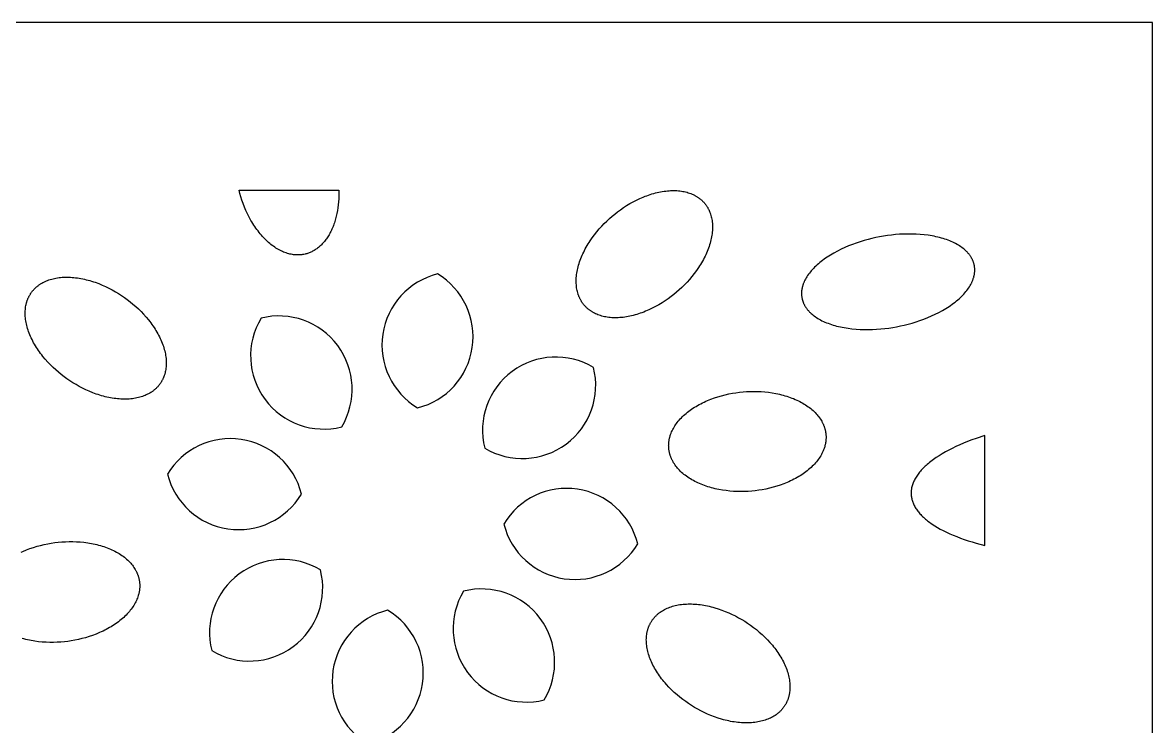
# Model space of a CAD drawing. Header units: millimetres. Extents: x 164 to 268, y 585 to 893.
# Drawn here: x 200.1 to 267.5, y 851.1 to 893.1 of the extents above; entities that cross this region are included whole.
import ezdxf

# ---------------------------------------------------------------- set-up
doc = ezdxf.new("R2010")
doc.units = ezdxf.units.MM
doc.layers.add('Layer 01', color=1, linetype='Continuous')

msp = doc.modelspace()

# ---------------------------------------------------------------- linework, layer by layer
at = {"layer": 'Layer 01'}
for points in [[(163.598, 584.625), (267.535, 584.625), (267.535, 893.108), (163.598, 893.108)], [(218.949, 883.108), (218.951, 882.931), (218.949, 882.753), (218.943, 882.576), (218.931, 882.399), (218.914, 882.224), (218.892, 882.05), (218.865, 881.879), (218.834, 881.71), (218.797, 881.544), (218.755, 881.382), (218.732, 881.302), (218.708, 881.224), (218.683, 881.146), (218.656, 881.07), (218.628, 880.995), (218.6, 880.921), (218.57, 880.848), (218.539, 880.776), (218.507, 880.706), (218.474, 880.638), (218.439, 880.57), (218.404, 880.505), (218.368, 880.44), (218.331, 880.378), (218.293, 880.317), (218.254, 880.257), (218.214, 880.199), (218.173, 880.143), (218.131, 880.088), (218.089, 880.035), (218.046, 879.984), (218.002, 879.935), (217.958, 879.887), (217.913, 879.841), (217.867, 879.796), (217.821, 879.754), (217.774, 879.713), (217.727, 879.674), (217.679, 879.637), (217.631, 879.601), (217.582, 879.567), (217.533, 879.535), (217.484, 879.505), (217.434, 879.476), (217.385, 879.449), (217.334, 879.424), (217.284, 879.4), (217.234, 879.378), (217.183, 879.358), (217.133, 879.339), (217.082, 879.322), (217.031, 879.306), (216.98, 879.292), (216.93, 879.28), (216.866, 879.266), (216.834, 879.26), (216.801, 879.255), (216.769, 879.25), (216.736, 879.245), (216.702, 879.241), (216.669, 879.238), (216.635, 879.235), (216.601, 879.233), (216.567, 879.232), (216.532, 879.231), (216.498, 879.231), (216.463, 879.231), (216.428, 879.232), (216.392, 879.233), (216.357, 879.236), (216.321, 879.239), (216.249, 879.246), (216.177, 879.256), (216.103, 879.269), (216.03, 879.285), (215.955, 879.303), (215.88, 879.325), (215.805, 879.349), (215.729, 879.376), (215.653, 879.405), (215.577, 879.438), (215.501, 879.473), (215.424, 879.512), (215.348, 879.553), (215.272, 879.597), (215.195, 879.644), (215.12, 879.693), (215.044, 879.746), (214.969, 879.801), (214.894, 879.859), (214.819, 879.92), (214.746, 879.983), (214.673, 880.049), (214.6, 880.117), (214.529, 880.188), (214.458, 880.262), (214.388, 880.337), (214.32, 880.415), (214.252, 880.495), (214.186, 880.577), (214.121, 880.661), (214.057, 880.747), (213.994, 880.834), (213.933, 880.924), (213.873, 881.015), (213.814, 881.107), (213.757, 881.201), (213.702, 881.296), (213.596, 881.49), (213.496, 881.687), (213.403, 881.887), (213.317, 882.09), (213.238, 882.294), (213.165, 882.498), (213.1, 882.703), (213.041, 882.906), (212.988, 883.108)], [(233.608, 876.223), (233.587, 876.248), (233.566, 876.274), (233.546, 876.3), (233.526, 876.327), (233.506, 876.354), (233.487, 876.382), (233.468, 876.41), (233.449, 876.439), (233.431, 876.468), (233.414, 876.498), (233.396, 876.528), (233.38, 876.559), (233.363, 876.59), (233.347, 876.621), (233.332, 876.654), (233.317, 876.686), (233.303, 876.719), (233.289, 876.753), (233.275, 876.787), (233.262, 876.821), (233.25, 876.856), (233.238, 876.892), (233.216, 876.964), (233.196, 877.038), (233.178, 877.114), (233.163, 877.192), (233.15, 877.271), (233.14, 877.352), (233.132, 877.435), (233.126, 877.519), (233.123, 877.604), (233.123, 877.691), (233.125, 877.78), (233.13, 877.869), (233.138, 877.96), (233.148, 878.052), (233.161, 878.145), (233.177, 878.239), (233.195, 878.333), (233.216, 878.429), (233.24, 878.525), (233.266, 878.622), (233.295, 878.719), (233.327, 878.816), (233.361, 878.914), (233.398, 879.012), (233.437, 879.11), (233.479, 879.208), (233.523, 879.306), (233.57, 879.404), (233.618, 879.501), (233.669, 879.598), (233.723, 879.695), (233.778, 879.79), (233.835, 879.886), (233.894, 879.98), (233.955, 880.074), (234.082, 880.258), (234.215, 880.438), (234.354, 880.613), (234.498, 880.783), (234.646, 880.948), (234.798, 881.106), (234.952, 881.257), (235.109, 881.403), (235.267, 881.541), (235.429, 881.675), (235.597, 881.806), (235.771, 881.934), (235.952, 882.059), (236.137, 882.179), (236.328, 882.293), (236.523, 882.403), (236.722, 882.506), (236.925, 882.602), (237.027, 882.647), (237.13, 882.69), (237.233, 882.731), (237.336, 882.77), (237.44, 882.807), (237.544, 882.842), (237.648, 882.875), (237.752, 882.905), (237.855, 882.933), (237.959, 882.959), (238.062, 882.982), (238.164, 883.002), (238.266, 883.02), (238.368, 883.036), (238.468, 883.049), (238.568, 883.06), (238.667, 883.068), (238.764, 883.074), (238.861, 883.077), (238.956, 883.077), (239.049, 883.075), (239.142, 883.071), (239.233, 883.064), (239.322, 883.054), (239.409, 883.042), (239.495, 883.028), (239.579, 883.011), (239.661, 882.993), (239.742, 882.971), (239.82, 882.948), (239.896, 882.923), (239.97, 882.895), (240.042, 882.866), (240.112, 882.834), (240.18, 882.801), (240.213, 882.783), (240.246, 882.766), (240.278, 882.747), (240.309, 882.729), (240.34, 882.709), (240.371, 882.69), (240.401, 882.67), (240.43, 882.65), (240.458, 882.629), (240.487, 882.608), (240.514, 882.586), (240.541, 882.565), (240.568, 882.542), (240.594, 882.52), (240.619, 882.497), (240.644, 882.474), (240.668, 882.45), (240.692, 882.427), (240.715, 882.403), (240.738, 882.378), (240.76, 882.354), (240.781, 882.329), (240.803, 882.304), (240.823, 882.278), (240.844, 882.252), (240.864, 882.225), (240.883, 882.198), (240.903, 882.17), (240.922, 882.142), (240.94, 882.113), (240.958, 882.084), (240.976, 882.054), (240.993, 882.024), (241.01, 881.993), (241.026, 881.962), (241.042, 881.93), (241.057, 881.898), (241.072, 881.866), (241.087, 881.833), (241.101, 881.799), (241.114, 881.765), (241.127, 881.73), (241.139, 881.695), (241.151, 881.66), (241.173, 881.588), (241.193, 881.514), (241.211, 881.438), (241.226, 881.36), (241.239, 881.281), (241.25, 881.2), (241.258, 881.117), (241.263, 881.033), (241.266, 880.947), (241.266, 880.86), (241.264, 880.772), (241.259, 880.683), (241.252, 880.592), (241.241, 880.5), (241.228, 880.407), (241.213, 880.313), (241.194, 880.218), (241.173, 880.123), (241.15, 880.027), (241.123, 879.93), (241.094, 879.833), (241.062, 879.736), (241.028, 879.638), (240.991, 879.54), (240.952, 879.442), (240.91, 879.344), (240.866, 879.246), (240.82, 879.148), (240.771, 879.051), (240.72, 878.954), (240.667, 878.857), (240.612, 878.761), (240.554, 878.666), (240.495, 878.572), (240.434, 878.478), (240.307, 878.294), (240.174, 878.114), (240.035, 877.938), (239.891, 877.769), (239.743, 877.604), (239.591, 877.446), (239.437, 877.294), (239.28, 877.149), (239.123, 877.011), (238.961, 876.877), (238.792, 876.746), (238.618, 876.618), (238.438, 876.493), (238.252, 876.373), (238.061, 876.258), (237.866, 876.149), (237.667, 876.046), (237.465, 875.95), (237.362, 875.905), (237.26, 875.862), (237.157, 875.821), (237.053, 875.781), (236.949, 875.744), (236.846, 875.71), (236.742, 875.677), (236.638, 875.647), (236.534, 875.619), (236.431, 875.593), (236.328, 875.57), (236.225, 875.55), (236.123, 875.531), (236.022, 875.516), (235.921, 875.503), (235.822, 875.492), (235.723, 875.484), (235.625, 875.478), (235.529, 875.475), (235.434, 875.475), (235.34, 875.477), (235.248, 875.481), (235.157, 875.488), (235.068, 875.498), (234.98, 875.51), (234.894, 875.524), (234.81, 875.54), (234.728, 875.559), (234.648, 875.58), (234.569, 875.604), (234.493, 875.629), (234.419, 875.657), (234.347, 875.686), (234.277, 875.718), (234.209, 875.751), (234.176, 875.768), (234.143, 875.786), (234.111, 875.805), (234.08, 875.823), (234.049, 875.842), (234.019, 875.862), (233.989, 875.882), (233.96, 875.902), (233.931, 875.923), (233.903, 875.944), (233.875, 875.965), (233.848, 875.987), (233.822, 876.009), (233.796, 876.032), (233.77, 876.055), (233.746, 876.078), (233.721, 876.101), (233.698, 876.125), (233.674, 876.149), (233.652, 876.174), (233.63, 876.198)], [(246.603, 876.659), (246.609, 876.629), (246.616, 876.6), (246.623, 876.57), (246.631, 876.54), (246.639, 876.51), (246.649, 876.481), (246.659, 876.451), (246.669, 876.422), (246.681, 876.392), (246.693, 876.362), (246.706, 876.333), (246.719, 876.304), (246.734, 876.274), (246.749, 876.245), (246.764, 876.216), (246.781, 876.187), (246.798, 876.158), (246.816, 876.129), (246.835, 876.1), (246.855, 876.071), (246.875, 876.042), (246.896, 876.014), (246.918, 875.986), (246.941, 875.958), (246.964, 875.93), (246.989, 875.902), (247.014, 875.874), (247.039, 875.847), (247.066, 875.819), (247.093, 875.792), (247.122, 875.765), (247.15, 875.739), (247.211, 875.686), (247.274, 875.634), (247.341, 875.584), (247.41, 875.534), (247.483, 875.486), (247.558, 875.438), (247.637, 875.392), (247.719, 875.348), (247.803, 875.304), (247.89, 875.263), (247.98, 875.222), (248.073, 875.183), (248.168, 875.146), (248.266, 875.11), (248.366, 875.076), (248.468, 875.044), (248.573, 875.014), (248.679, 874.985), (248.788, 874.958), (248.899, 874.933), (249.011, 874.909), (249.125, 874.888), (249.24, 874.868), (249.357, 874.85), (249.594, 874.82), (249.836, 874.798), (250.08, 874.782), (250.326, 874.775), (250.573, 874.774), (250.821, 874.78), (251.067, 874.792), (251.311, 874.811), (251.553, 874.836), (251.792, 874.866), (252.027, 874.902), (252.257, 874.942), (252.486, 874.988), (252.717, 875.04), (252.951, 875.099), (253.185, 875.163), (253.42, 875.235), (253.654, 875.312), (253.887, 875.397), (254.117, 875.487), (254.343, 875.584), (254.565, 875.687), (254.782, 875.796), (254.992, 875.91), (255.094, 875.969), (255.195, 876.029), (255.293, 876.09), (255.389, 876.153), (255.483, 876.216), (255.574, 876.281), (255.663, 876.347), (255.75, 876.413), (255.833, 876.48), (255.914, 876.548), (255.992, 876.617), (256.067, 876.686), (256.14, 876.756), (256.209, 876.826), (256.275, 876.897), (256.338, 876.968), (256.398, 877.039), (256.454, 877.111), (256.507, 877.182), (256.557, 877.254), (256.604, 877.325), (256.648, 877.397), (256.688, 877.468), (256.725, 877.539), (256.742, 877.574), (256.759, 877.609), (256.775, 877.645), (256.789, 877.68), (256.804, 877.715), (256.817, 877.749), (256.829, 877.784), (256.841, 877.819), (256.852, 877.853), (256.862, 877.888), (256.871, 877.922), (256.88, 877.956), (256.888, 877.99), (256.895, 878.023), (256.901, 878.057), (256.907, 878.09), (256.912, 878.123), (256.916, 878.156), (256.919, 878.189), (256.922, 878.222), (256.924, 878.254), (256.925, 878.286), (256.926, 878.318), (256.925, 878.35), (256.925, 878.381), (256.923, 878.412), (256.921, 878.443), (256.918, 878.474), (256.915, 878.505), (256.911, 878.535), (256.906, 878.565), (256.901, 878.595), (256.895, 878.625), (256.888, 878.654), (256.881, 878.684), (256.873, 878.714), (256.865, 878.743), (256.855, 878.773), (256.845, 878.803), (256.835, 878.832), (256.823, 878.862), (256.811, 878.891), (256.798, 878.921), (256.785, 878.95), (256.77, 878.98), (256.755, 879.009), (256.74, 879.038), (256.723, 879.067), (256.706, 879.096), (256.688, 879.125), (256.669, 879.154), (256.649, 879.183), (256.629, 879.211), (256.608, 879.24), (256.586, 879.268), (256.563, 879.296), (256.54, 879.324), (256.516, 879.352), (256.491, 879.38), (256.465, 879.407), (256.438, 879.434), (256.411, 879.461), (256.383, 879.488), (256.354, 879.515), (256.293, 879.568), (256.23, 879.619), (256.163, 879.67), (256.094, 879.72), (256.021, 879.768), (255.946, 879.815), (255.867, 879.861), (255.785, 879.906), (255.701, 879.949), (255.614, 879.991), (255.524, 880.032), (255.431, 880.07), (255.336, 880.108), (255.238, 880.143), (255.138, 880.177), (255.036, 880.21), (254.931, 880.24), (254.825, 880.269), (254.716, 880.296), (254.606, 880.321), (254.493, 880.344), (254.379, 880.366), (254.264, 880.386), (254.147, 880.403), (253.91, 880.433), (253.669, 880.456), (253.424, 880.471), (253.178, 880.479), (252.931, 880.48), (252.684, 880.474), (252.437, 880.462), (252.193, 880.443), (251.951, 880.418), (251.712, 880.387), (251.477, 880.352), (251.247, 880.311), (251.018, 880.266), (250.787, 880.214), (250.553, 880.155), (250.319, 880.09), (250.084, 880.019), (249.85, 879.941), (249.618, 879.857), (249.388, 879.767), (249.161, 879.67), (248.939, 879.567), (248.722, 879.458), (248.512, 879.344), (248.41, 879.285), (248.309, 879.225), (248.211, 879.163), (248.115, 879.101), (248.021, 879.037), (247.93, 878.973), (247.841, 878.907), (247.754, 878.841), (247.671, 878.773), (247.59, 878.705), (247.512, 878.637), (247.437, 878.567), (247.364, 878.498), (247.295, 878.427), (247.229, 878.357), (247.166, 878.286), (247.107, 878.214), (247.05, 878.143), (246.997, 878.072), (246.947, 878), (246.9, 877.929), (246.856, 877.857), (246.816, 877.786), (246.779, 877.715), (246.762, 877.68), (246.745, 877.644), (246.729, 877.609), (246.715, 877.574), (246.701, 877.539), (246.687, 877.504), (246.675, 877.47), (246.663, 877.435), (246.652, 877.4), (246.642, 877.366), (246.633, 877.332), (246.624, 877.298), (246.616, 877.264), (246.609, 877.23), (246.603, 877.197), (246.597, 877.164), (246.592, 877.13), (246.588, 877.097), (246.585, 877.065), (246.582, 877.032), (246.58, 877), (246.579, 876.968), (246.579, 876.936), (246.579, 876.904), (246.579, 876.873), (246.581, 876.841), (246.583, 876.81), (246.586, 876.78), (246.589, 876.749), (246.593, 876.719), (246.598, 876.689)], [(208.277, 871.542), (208.258, 871.515), (208.238, 871.489), (208.217, 871.463), (208.196, 871.437), (208.175, 871.411), (208.153, 871.385), (208.13, 871.36), (208.107, 871.335), (208.083, 871.31), (208.059, 871.286), (208.034, 871.261), (208.008, 871.238), (207.982, 871.214), (207.956, 871.191), (207.928, 871.168), (207.9, 871.145), (207.872, 871.123), (207.843, 871.101), (207.813, 871.08), (207.783, 871.059), (207.752, 871.038), (207.721, 871.018), (207.656, 870.978), (207.589, 870.941), (207.52, 870.905), (207.449, 870.871), (207.375, 870.839), (207.299, 870.808), (207.221, 870.78), (207.141, 870.754), (207.059, 870.73), (206.975, 870.708), (206.889, 870.688), (206.801, 870.671), (206.711, 870.655), (206.619, 870.642), (206.526, 870.632), (206.431, 870.624), (206.335, 870.618), (206.237, 870.615), (206.138, 870.614), (206.038, 870.616), (205.937, 870.62), (205.834, 870.626), (205.731, 870.635), (205.627, 870.646), (205.522, 870.66), (205.417, 870.676), (205.311, 870.695), (205.205, 870.715), (205.099, 870.738), (204.992, 870.764), (204.886, 870.791), (204.779, 870.821), (204.672, 870.853), (204.566, 870.886), (204.461, 870.922), (204.25, 870.999), (204.043, 871.084), (203.839, 871.175), (203.638, 871.272), (203.442, 871.375), (203.252, 871.483), (203.066, 871.594), (202.887, 871.71), (202.714, 871.829), (202.544, 871.952), (202.375, 872.083), (202.207, 872.22), (202.042, 872.364), (201.88, 872.514), (201.721, 872.67), (201.567, 872.832), (201.418, 872.999), (201.274, 873.171), (201.205, 873.259), (201.138, 873.348), (201.072, 873.437), (201.009, 873.528), (200.947, 873.619), (200.888, 873.711), (200.83, 873.804), (200.775, 873.897), (200.722, 873.99), (200.672, 874.084), (200.624, 874.178), (200.578, 874.273), (200.536, 874.367), (200.495, 874.461), (200.457, 874.555), (200.422, 874.649), (200.39, 874.743), (200.36, 874.836), (200.334, 874.929), (200.31, 875.021), (200.288, 875.112), (200.27, 875.202), (200.254, 875.292), (200.241, 875.381), (200.231, 875.469), (200.223, 875.555), (200.218, 875.641), (200.216, 875.725), (200.217, 875.808), (200.22, 875.89), (200.226, 875.97), (200.234, 876.049), (200.244, 876.126), (200.258, 876.201), (200.273, 876.275), (200.282, 876.312), (200.291, 876.348), (200.301, 876.383), (200.311, 876.418), (200.322, 876.453), (200.333, 876.487), (200.345, 876.521), (200.358, 876.555), (200.37, 876.588), (200.384, 876.62), (200.398, 876.652), (200.412, 876.684), (200.427, 876.715), (200.443, 876.746), (200.458, 876.776), (200.475, 876.806), (200.491, 876.835), (200.508, 876.864), (200.526, 876.892), (200.544, 876.92), (200.562, 876.948), (200.581, 876.975), (200.6, 877.002), (200.62, 877.028), (200.64, 877.054), (200.661, 877.081), (200.683, 877.106), (200.705, 877.132), (200.728, 877.157), (200.751, 877.182), (200.775, 877.207), (200.799, 877.231), (200.824, 877.256), (200.849, 877.279), (200.876, 877.303), (200.902, 877.326), (200.93, 877.349), (200.957, 877.372), (200.986, 877.394), (201.015, 877.416), (201.045, 877.437), (201.075, 877.458), (201.106, 877.479), (201.137, 877.499), (201.202, 877.539), (201.268, 877.576), (201.338, 877.612), (201.409, 877.646), (201.483, 877.679), (201.558, 877.709), (201.636, 877.737), (201.717, 877.763), (201.799, 877.787), (201.883, 877.809), (201.969, 877.829), (202.057, 877.847), (202.147, 877.862), (202.238, 877.875), (202.332, 877.885), (202.427, 877.893), (202.523, 877.899), (202.62, 877.902), (202.719, 877.903), (202.82, 877.901), (202.921, 877.897), (203.023, 877.891), (203.127, 877.882), (203.231, 877.871), (203.335, 877.857), (203.441, 877.841), (203.546, 877.823), (203.653, 877.802), (203.759, 877.779), (203.866, 877.753), (203.972, 877.726), (204.079, 877.696), (204.185, 877.665), (204.291, 877.631), (204.397, 877.595), (204.607, 877.518), (204.815, 877.433), (205.019, 877.342), (205.22, 877.245), (205.415, 877.142), (205.606, 877.034), (205.792, 876.923), (205.971, 876.807), (206.144, 876.688), (206.314, 876.565), (206.483, 876.434), (206.65, 876.297), (206.816, 876.154), (206.978, 876.003), (207.137, 875.847), (207.291, 875.685), (207.44, 875.518), (207.583, 875.346), (207.652, 875.258), (207.72, 875.169), (207.785, 875.08), (207.849, 874.989), (207.911, 874.898), (207.97, 874.806), (208.028, 874.713), (208.083, 874.62), (208.135, 874.527), (208.186, 874.433), (208.234, 874.339), (208.279, 874.245), (208.322, 874.15), (208.363, 874.056), (208.4, 873.962), (208.435, 873.868), (208.468, 873.774), (208.497, 873.681), (208.524, 873.589), (208.548, 873.497), (208.57, 873.405), (208.588, 873.315), (208.604, 873.225), (208.617, 873.136), (208.627, 873.048), (208.635, 872.962), (208.64, 872.876), (208.642, 872.792), (208.641, 872.709), (208.638, 872.627), (208.632, 872.547), (208.624, 872.468), (208.613, 872.391), (208.6, 872.316), (208.585, 872.242), (208.576, 872.205), (208.567, 872.169), (208.557, 872.134), (208.547, 872.099), (208.536, 872.064), (208.525, 872.03), (208.513, 871.996), (208.5, 871.962), (208.487, 871.93), (208.474, 871.897), (208.46, 871.865), (208.446, 871.833), (208.431, 871.802), (208.415, 871.772), (208.399, 871.741), (208.383, 871.711), (208.367, 871.682), (208.349, 871.653), (208.332, 871.625), (208.314, 871.597), (208.295, 871.569)], [(238.653, 867.68), (238.651, 867.713), (238.649, 867.746), (238.647, 867.779), (238.647, 867.812), (238.646, 867.846), (238.647, 867.88), (238.648, 867.914), (238.649, 867.948), (238.651, 867.982), (238.654, 868.016), (238.658, 868.051), (238.662, 868.086), (238.667, 868.121), (238.672, 868.156), (238.678, 868.191), (238.685, 868.226), (238.692, 868.261), (238.7, 868.297), (238.709, 868.332), (238.719, 868.368), (238.729, 868.403), (238.74, 868.439), (238.764, 868.511), (238.79, 868.583), (238.82, 868.655), (238.853, 868.727), (238.888, 868.799), (238.926, 868.871), (238.968, 868.943), (239.012, 869.015), (239.059, 869.086), (239.109, 869.157), (239.162, 869.228), (239.218, 869.298), (239.277, 869.368), (239.339, 869.437), (239.403, 869.505), (239.471, 869.572), (239.54, 869.639), (239.613, 869.704), (239.688, 869.769), (239.766, 869.832), (239.846, 869.895), (239.928, 869.956), (240.012, 870.016), (240.099, 870.074), (240.188, 870.131), (240.279, 870.187), (240.372, 870.241), (240.466, 870.294), (240.562, 870.345), (240.66, 870.394), (240.759, 870.442), (240.86, 870.488), (240.962, 870.533), (241.065, 870.575), (241.168, 870.616), (241.379, 870.693), (241.592, 870.762), (241.807, 870.824), (242.023, 870.879), (242.238, 870.927), (242.454, 870.968), (242.667, 871.002), (242.879, 871.03), (243.088, 871.051), (243.297, 871.066), (243.511, 871.076), (243.727, 871.079), (243.946, 871.076), (244.167, 871.066), (244.389, 871.049), (244.611, 871.025), (244.833, 870.993), (245.054, 870.954), (245.163, 870.932), (245.272, 870.908), (245.38, 870.881), (245.487, 870.853), (245.593, 870.823), (245.698, 870.792), (245.801, 870.758), (245.903, 870.722), (246.004, 870.685), (246.103, 870.646), (246.201, 870.605), (246.296, 870.562), (246.39, 870.518), (246.481, 870.472), (246.571, 870.424), (246.658, 870.375), (246.743, 870.325), (246.826, 870.273), (246.906, 870.219), (246.984, 870.164), (247.06, 870.108), (247.132, 870.051), (247.202, 869.993), (247.269, 869.933), (247.334, 869.873), (247.395, 869.812), (247.454, 869.749), (247.51, 869.686), (247.563, 869.623), (247.614, 869.558), (247.661, 869.493), (247.706, 869.428), (247.747, 869.362), (247.786, 869.296), (247.822, 869.229), (247.839, 869.196), (247.855, 869.163), (247.87, 869.129), (247.885, 869.096), (247.899, 869.062), (247.913, 869.029), (247.926, 868.995), (247.938, 868.962), (247.949, 868.928), (247.96, 868.895), (247.97, 868.861), (247.979, 868.828), (247.988, 868.794), (247.996, 868.761), (248.003, 868.728), (248.01, 868.694), (248.016, 868.661), (248.022, 868.628), (248.027, 868.595), (248.031, 868.562), (248.035, 868.529), (248.038, 868.496), (248.041, 868.463), (248.043, 868.43), (248.044, 868.397), (248.045, 868.364), (248.045, 868.33), (248.045, 868.296), (248.044, 868.262), (248.042, 868.228), (248.04, 868.194), (248.037, 868.16), (248.034, 868.125), (248.03, 868.09), (248.025, 868.056), (248.019, 868.021), (248.013, 867.986), (248.007, 867.95), (247.999, 867.915), (247.991, 867.88), (247.982, 867.844), (247.973, 867.808), (247.963, 867.773), (247.952, 867.737), (247.928, 867.665), (247.901, 867.593), (247.871, 867.521), (247.839, 867.449), (247.803, 867.377), (247.765, 867.305), (247.724, 867.233), (247.679, 867.161), (247.632, 867.09), (247.582, 867.019), (247.529, 866.948), (247.473, 866.878), (247.414, 866.808), (247.353, 866.739), (247.288, 866.671), (247.221, 866.604), (247.151, 866.537), (247.079, 866.472), (247.004, 866.407), (246.926, 866.344), (246.846, 866.281), (246.764, 866.22), (246.679, 866.161), (246.592, 866.102), (246.503, 866.045), (246.413, 865.989), (246.32, 865.935), (246.225, 865.882), (246.129, 865.831), (246.031, 865.782), (245.932, 865.734), (245.832, 865.688), (245.73, 865.643), (245.627, 865.601), (245.523, 865.56), (245.313, 865.483), (245.1, 865.414), (244.885, 865.352), (244.669, 865.297), (244.453, 865.249), (244.238, 865.208), (244.024, 865.174), (243.812, 865.146), (243.604, 865.125), (243.394, 865.11), (243.181, 865.1), (242.964, 865.097), (242.745, 865.1), (242.525, 865.11), (242.302, 865.127), (242.08, 865.151), (241.858, 865.183), (241.638, 865.222), (241.528, 865.244), (241.42, 865.268), (241.312, 865.295), (241.205, 865.323), (241.099, 865.353), (240.994, 865.385), (240.89, 865.418), (240.788, 865.454), (240.687, 865.491), (240.588, 865.53), (240.491, 865.571), (240.395, 865.614), (240.302, 865.658), (240.21, 865.704), (240.121, 865.752), (240.033, 865.801), (239.948, 865.851), (239.865, 865.904), (239.785, 865.957), (239.707, 866.012), (239.632, 866.068), (239.559, 866.125), (239.489, 866.183), (239.422, 866.243), (239.358, 866.303), (239.296, 866.365), (239.237, 866.427), (239.181, 866.49), (239.128, 866.553), (239.078, 866.618), (239.03, 866.683), (238.986, 866.748), (238.944, 866.814), (238.906, 866.88), (238.87, 866.947), (238.853, 866.98), (238.837, 867.014), (238.821, 867.047), (238.806, 867.08), (238.792, 867.114), (238.779, 867.147), (238.766, 867.181), (238.754, 867.215), (238.743, 867.248), (238.732, 867.282), (238.722, 867.315), (238.712, 867.348), (238.704, 867.382), (238.696, 867.415), (238.688, 867.449), (238.681, 867.482), (238.675, 867.515), (238.67, 867.548), (238.665, 867.581), (238.66, 867.614), (238.657, 867.647)], [(257.535, 868.452), (257.005, 868.273), (256.749, 868.18), (256.501, 868.084), (256.259, 867.986), (256.026, 867.885), (255.8, 867.782), (255.582, 867.677), (255.373, 867.569), (255.172, 867.461), (254.98, 867.35), (254.798, 867.238), (254.625, 867.125), (254.461, 867.011), (254.307, 866.896), (254.233, 866.838), (254.162, 866.78), (254.093, 866.721), (254.027, 866.663), (253.963, 866.604), (253.902, 866.546), (253.843, 866.487), (253.786, 866.429), (253.732, 866.37), (253.68, 866.311), (253.631, 866.252), (253.584, 866.194), (253.54, 866.135), (253.497, 866.076), (253.458, 866.018), (253.42, 865.96), (253.385, 865.901), (253.352, 865.843), (253.322, 865.785), (253.294, 865.727), (253.268, 865.67), (253.244, 865.612), (253.223, 865.555), (253.203, 865.498), (253.186, 865.441), (253.171, 865.385), (253.158, 865.329), (253.153, 865.301), (253.148, 865.273), (253.143, 865.245), (253.139, 865.217), (253.135, 865.19), (253.132, 865.162), (253.13, 865.134), (253.128, 865.107), (253.126, 865.08), (253.125, 865.052), (253.125, 865.025), (253.125, 864.998), (253.125, 864.971), (253.126, 864.944), (253.129, 864.892), (253.134, 864.84), (253.141, 864.787), (253.149, 864.734), (253.16, 864.681), (253.172, 864.628), (253.187, 864.575), (253.203, 864.522), (253.221, 864.469), (253.242, 864.415), (253.264, 864.362), (253.289, 864.308), (253.315, 864.255), (253.344, 864.201), (253.375, 864.148), (253.408, 864.094), (253.443, 864.041), (253.48, 863.987), (253.52, 863.934), (253.561, 863.88), (253.605, 863.827), (253.652, 863.774), (253.7, 863.721), (253.751, 863.668), (253.803, 863.615), (253.858, 863.563), (253.916, 863.511), (253.976, 863.458), (254.037, 863.407), (254.102, 863.355), (254.168, 863.304), (254.237, 863.253), (254.308, 863.202), (254.381, 863.151), (254.534, 863.052), (254.696, 862.953), (254.867, 862.857), (255.046, 862.762), (255.234, 862.669), (255.431, 862.579), (255.635, 862.49), (255.848, 862.404), (256.068, 862.32), (256.296, 862.239), (256.53, 862.161), (256.772, 862.086), (257.02, 862.013), (257.535, 861.877)], [(237.615, 857.341), (237.633, 857.368), (237.652, 857.396), (237.67, 857.423), (237.69, 857.45), (237.71, 857.477), (237.731, 857.504), (237.752, 857.531), (237.774, 857.557), (237.796, 857.583), (237.819, 857.608), (237.843, 857.634), (237.867, 857.659), (237.892, 857.684), (237.918, 857.709), (237.944, 857.733), (237.97, 857.757), (237.998, 857.781), (238.025, 857.804), (238.054, 857.827), (238.083, 857.85), (238.113, 857.872), (238.143, 857.894), (238.205, 857.936), (238.27, 857.978), (238.337, 858.017), (238.407, 858.055), (238.479, 858.091), (238.553, 858.125), (238.629, 858.158), (238.708, 858.188), (238.789, 858.216), (238.871, 858.243), (238.956, 858.267), (239.043, 858.289), (239.132, 858.309), (239.223, 858.327), (239.316, 858.342), (239.41, 858.355), (239.506, 858.366), (239.603, 858.374), (239.702, 858.381), (239.802, 858.384), (239.903, 858.386), (240.006, 858.384), (240.109, 858.381), (240.214, 858.375), (240.319, 858.367), (240.425, 858.357), (240.532, 858.344), (240.639, 858.329), (240.747, 858.311), (240.854, 858.292), (240.962, 858.27), (241.07, 858.246), (241.178, 858.22), (241.286, 858.192), (241.394, 858.161), (241.607, 858.095), (241.819, 858.022), (242.028, 857.942), (242.233, 857.855), (242.434, 857.763), (242.63, 857.666), (242.821, 857.564), (243.007, 857.458), (243.186, 857.348), (243.362, 857.234), (243.538, 857.113), (243.712, 856.984), (243.885, 856.85), (244.055, 856.708), (244.221, 856.561), (244.384, 856.407), (244.542, 856.248), (244.694, 856.084), (244.768, 856), (244.84, 855.915), (244.91, 855.828), (244.978, 855.741), (245.044, 855.654), (245.109, 855.565), (245.171, 855.475), (245.231, 855.385), (245.288, 855.295), (245.344, 855.204), (245.397, 855.112), (245.447, 855.021), (245.495, 854.929), (245.54, 854.837), (245.583, 854.745), (245.623, 854.653), (245.66, 854.561), (245.694, 854.47), (245.726, 854.378), (245.755, 854.288), (245.781, 854.198), (245.805, 854.108), (245.825, 854.019), (245.843, 853.931), (245.858, 853.844), (245.87, 853.758), (245.879, 853.673), (245.886, 853.589), (245.889, 853.506), (245.891, 853.425), (245.889, 853.344), (245.885, 853.265), (245.878, 853.187), (245.869, 853.111), (245.858, 853.037), (245.851, 853), (245.844, 852.963), (245.836, 852.927), (245.827, 852.892), (245.818, 852.857), (245.809, 852.822), (245.799, 852.787), (245.788, 852.753), (245.777, 852.72), (245.765, 852.687), (245.753, 852.654), (245.74, 852.622), (245.727, 852.59), (245.713, 852.558), (245.699, 852.527), (245.684, 852.496), (245.669, 852.466), (245.654, 852.437), (245.638, 852.407), (245.621, 852.378), (245.604, 852.35), (245.587, 852.322), (245.569, 852.294), (245.551, 852.267), (245.532, 852.239), (245.512, 852.212), (245.492, 852.185), (245.472, 852.159), (245.45, 852.132), (245.429, 852.106), (245.406, 852.08), (245.383, 852.054), (245.359, 852.029), (245.335, 852.004), (245.31, 851.979), (245.285, 851.954), (245.259, 851.93), (245.232, 851.906), (245.205, 851.882), (245.177, 851.859), (245.149, 851.836), (245.12, 851.813), (245.09, 851.791), (245.06, 851.769), (244.997, 851.726), (244.932, 851.685), (244.865, 851.645), (244.796, 851.608), (244.724, 851.572), (244.65, 851.537), (244.573, 851.505), (244.495, 851.475), (244.414, 851.446), (244.331, 851.42), (244.246, 851.396), (244.159, 851.373), (244.07, 851.354), (243.979, 851.336), (243.887, 851.321), (243.793, 851.307), (243.697, 851.297), (243.599, 851.288), (243.501, 851.282), (243.401, 851.278), (243.299, 851.277), (243.197, 851.278), (243.093, 851.282), (242.989, 851.287), (242.883, 851.296), (242.777, 851.306), (242.671, 851.319), (242.563, 851.334), (242.456, 851.351), (242.348, 851.371), (242.24, 851.393), (242.132, 851.417), (242.024, 851.443), (241.916, 851.471), (241.809, 851.501), (241.595, 851.567), (241.383, 851.641), (241.174, 851.721), (240.969, 851.807), (240.768, 851.9), (240.572, 851.997), (240.381, 852.099), (240.196, 852.205), (240.017, 852.314), (239.84, 852.429), (239.665, 852.55), (239.49, 852.678), (239.318, 852.813), (239.148, 852.954), (238.981, 853.102), (238.818, 853.256), (238.661, 853.415), (238.509, 853.579), (238.435, 853.663), (238.363, 853.748), (238.293, 853.834), (238.224, 853.921), (238.158, 854.009), (238.094, 854.098), (238.032, 854.187), (237.972, 854.277), (237.914, 854.368), (237.859, 854.459), (237.806, 854.55), (237.755, 854.642), (237.708, 854.734), (237.662, 854.826), (237.62, 854.918), (237.58, 855.01), (237.542, 855.102), (237.508, 855.193), (237.476, 855.284), (237.447, 855.375), (237.421, 855.465), (237.398, 855.554), (237.377, 855.643), (237.36, 855.731), (237.345, 855.818), (237.333, 855.904), (237.324, 855.99), (237.317, 856.074), (237.313, 856.156), (237.312, 856.238), (237.313, 856.318), (237.317, 856.397), (237.324, 856.475), (237.333, 856.551), (237.345, 856.626), (237.351, 856.663), (237.359, 856.699), (237.367, 856.735), (237.375, 856.771), (237.384, 856.806), (237.394, 856.841), (237.404, 856.875), (237.414, 856.909), (237.426, 856.943), (237.437, 856.976), (237.449, 857.009), (237.462, 857.041), (237.475, 857.073), (237.489, 857.104), (237.503, 857.136), (237.518, 857.166), (237.533, 857.196), (237.549, 857.226), (237.565, 857.255), (237.581, 857.284), (237.598, 857.313)]]:
    msp.add_lwpolyline(points, close=True, dxfattribs=at)
for points in [[(223.654, 870.096, 0.668626), (224.839, 878.095, 0.668626)], [(219.119, 868.96, 0.668626), (214.302, 875.454, 0.668626)], [(227.664, 867.693, 0.668626), (234.158, 872.511, 0.668626)], [(216.716, 864.95, 0.668626), (208.718, 866.135, 0.668626)], [(228.801, 863.159, 0.668626), (236.799, 861.973, 0.668626)], [(217.853, 860.415, 0.668626), (211.359, 855.597, 0.668626)], [(226.398, 859.148, 0.668626), (231.215, 852.654, 0.668626)], [(221.863, 858.012, 0.668626), (220.678, 850.013, 0.668626)]]:
    msp.add_lwpolyline(points, format="xyb", close=True, dxfattribs=at)
msp.add_lwpolyline([(199.983, 861.481), (200.085, 861.526), (200.291, 861.612), (200.501, 861.691), (200.713, 861.763), (200.926, 861.828), (201.14, 861.885), (201.353, 861.936), (201.565, 861.98), (201.775, 862.017), (201.983, 862.047), (202.191, 862.072), (202.404, 862.091), (202.62, 862.104), (202.839, 862.11), (203.06, 862.11), (203.283, 862.104), (203.506, 862.089), (203.729, 862.068), (203.951, 862.039), (204.061, 862.021), (204.171, 862.002), (204.28, 861.981), (204.388, 861.957), (204.495, 861.932), (204.601, 861.905), (204.706, 861.876), (204.81, 861.845), (204.912, 861.812), (205.013, 861.778), (205.112, 861.741), (205.21, 861.703), (205.305, 861.663), (205.399, 861.621), (205.49, 861.578), (205.58, 861.532), (205.667, 861.486), (205.752, 861.437), (205.835, 861.388), (205.915, 861.336), (205.993, 861.284), (206.068, 861.23), (206.14, 861.175), (206.21, 861.118), (206.277, 861.061), (206.342, 861.002), (206.403, 860.943), (206.462, 860.883), (206.518, 860.821), (206.571, 860.759), (206.621, 860.697), (206.669, 860.633), (206.713, 860.569), (206.755, 860.505), (206.794, 860.44), (206.812, 860.407), (206.83, 860.375), (206.847, 860.342), (206.863, 860.309), (206.879, 860.276), (206.894, 860.244), (206.908, 860.211), (206.921, 860.178), (206.934, 860.145), (206.946, 860.112), (206.958, 860.079), (206.969, 860.046), (206.979, 860.013), (206.989, 859.98), (206.998, 859.947), (207.006, 859.914), (207.014, 859.881), (207.021, 859.848), (207.027, 859.815), (207.033, 859.783), (207.038, 859.75), (207.043, 859.717), (207.047, 859.685), (207.05, 859.652), (207.053, 859.619), (207.055, 859.585), (207.057, 859.552), (207.058, 859.518), (207.059, 859.484), (207.059, 859.45), (207.058, 859.416), (207.057, 859.381), (207.055, 859.346), (207.053, 859.312), (207.049, 859.277), (207.046, 859.241), (207.041, 859.206), (207.036, 859.171), (207.03, 859.135), (207.024, 859.099), (207.016, 859.063), (207.008, 859.027), (207, 858.991), (206.991, 858.955), (206.97, 858.882), (206.946, 858.809), (206.92, 858.736), (206.891, 858.662), (206.859, 858.589), (206.824, 858.515), (206.786, 858.441), (206.745, 858.367), (206.701, 858.294), (206.654, 858.221), (206.604, 858.148), (206.551, 858.075), (206.495, 858.003), (206.437, 857.931), (206.376, 857.86), (206.312, 857.79), (206.245, 857.721), (206.175, 857.652), (206.103, 857.584), (206.029, 857.517), (205.951, 857.451), (205.872, 857.386), (205.79, 857.323), (205.706, 857.261), (205.62, 857.2), (205.532, 857.14), (205.441, 857.081), (205.349, 857.025), (205.256, 856.969), (205.16, 856.915), (205.063, 856.863), (204.965, 856.813), (204.865, 856.764), (204.764, 856.716), (204.662, 856.671), (204.456, 856.585), (204.246, 856.506), (204.034, 856.434), (203.821, 856.369), (203.607, 856.312), (203.394, 856.261), (203.182, 856.218), (202.972, 856.181), (202.764, 856.15), (202.556, 856.125), (202.343, 856.106), (202.127, 856.093), (201.908, 856.087), (201.687, 856.087), (201.464, 856.094), (201.241, 856.108), (201.018, 856.129), (200.796, 856.158), (200.686, 856.176), (200.576, 856.195), (200.467, 856.217), (200.359, 856.24), (200.252, 856.265), (200.146, 856.292), (200.041, 856.321)], dxfattribs=at)

doc.saveas('drawing.dxf')
